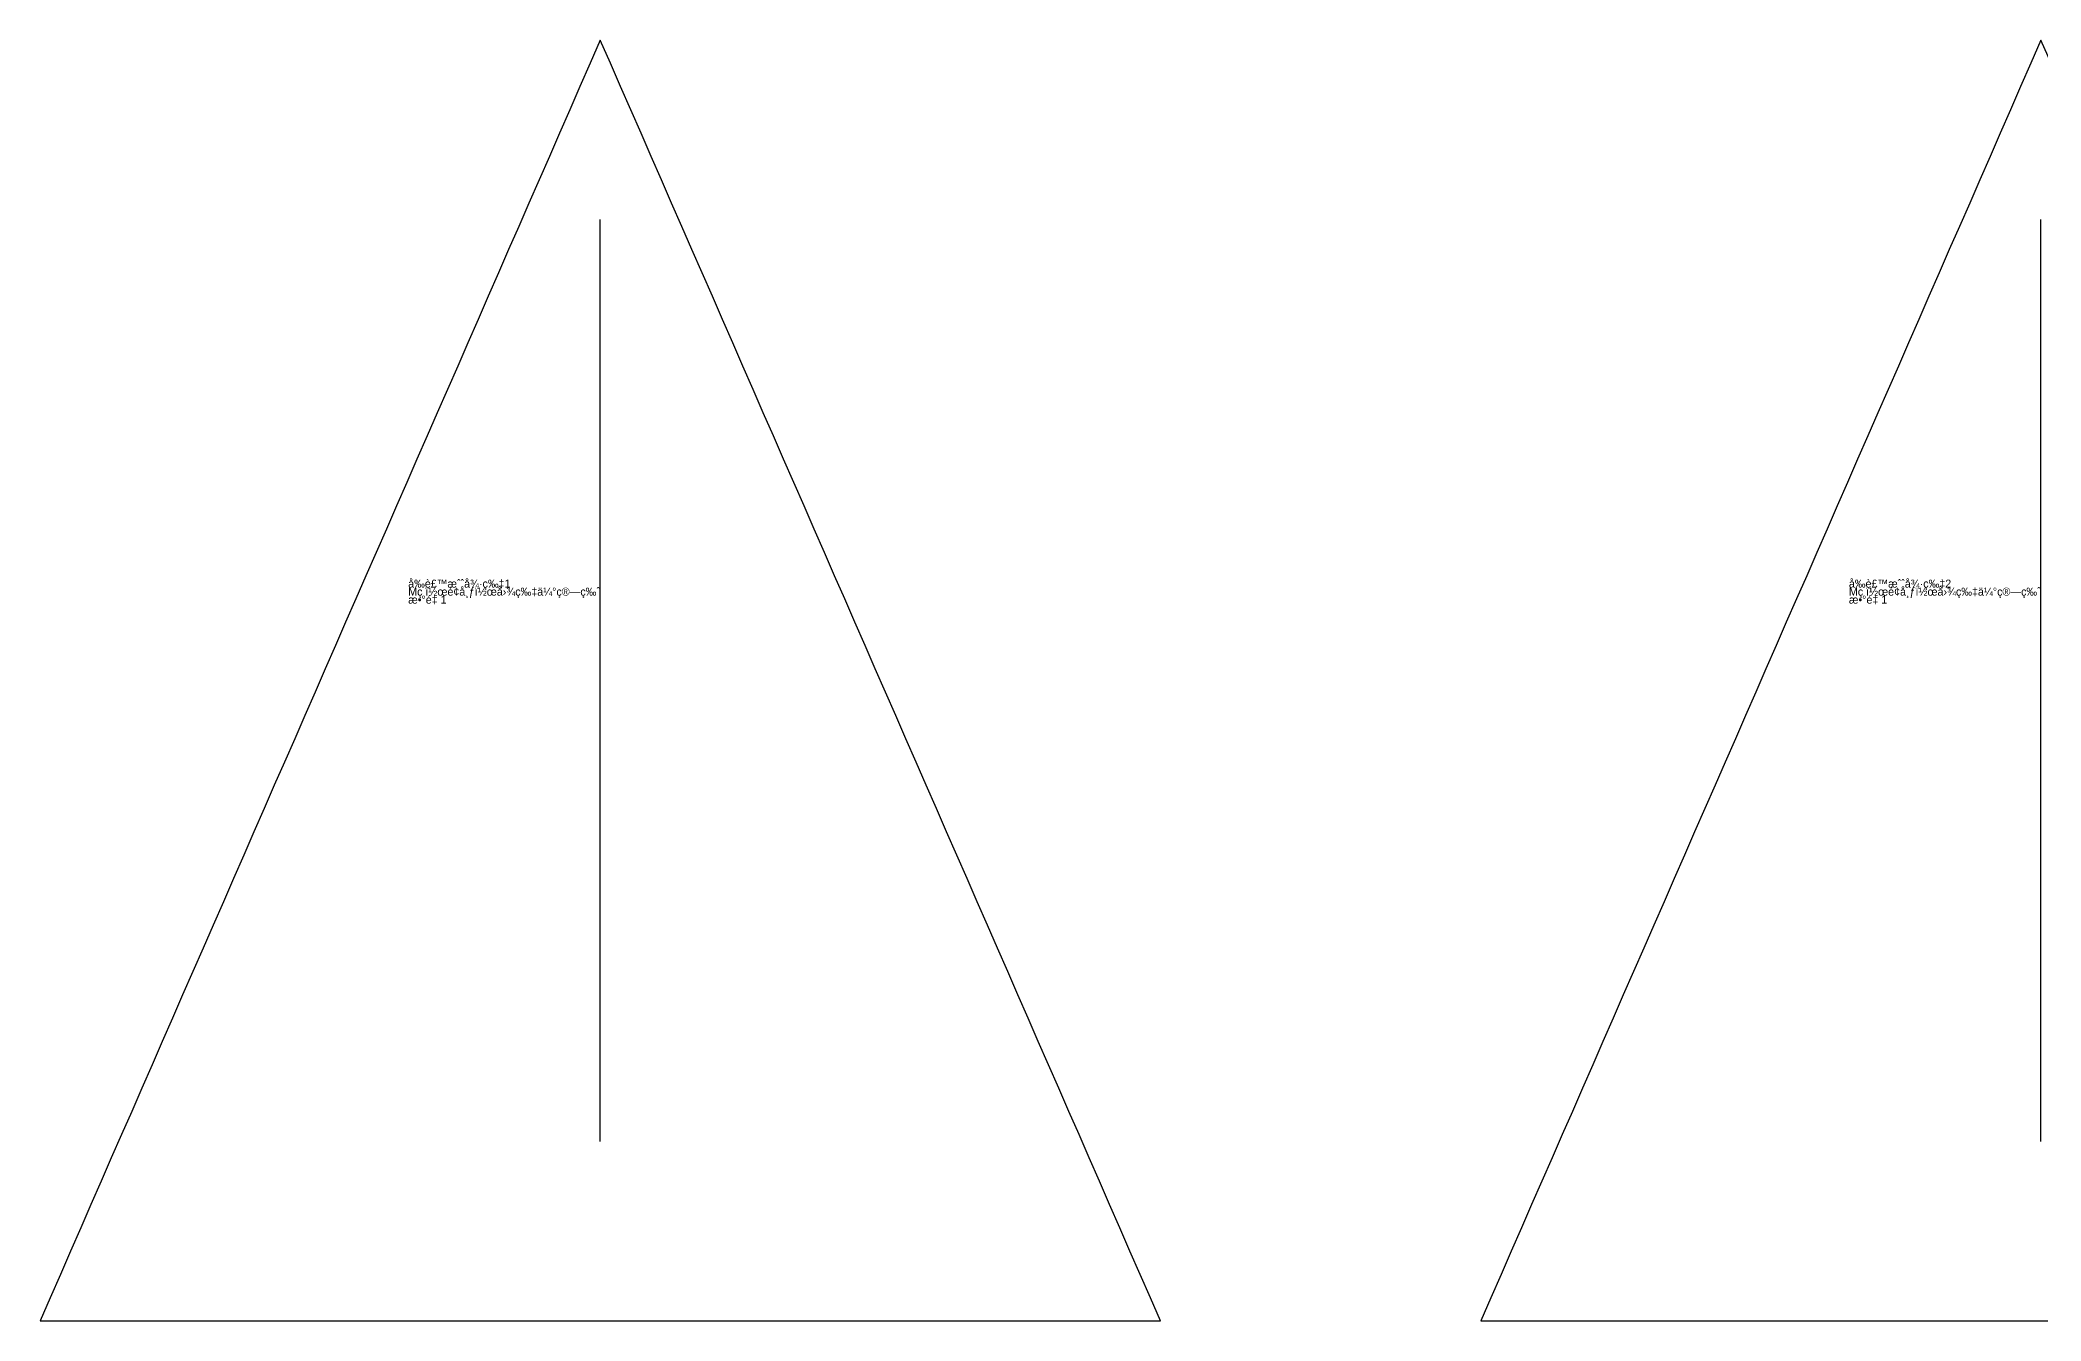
# Model space of a CAD drawing. Header units: millimetres. Extents: x 0 to 2243, y 0 to 2496.
# Drawn here: x 0 to 625, y 1460 to 1860 of the extents above; entities that cross this region are included whole.
import ezdxf

# ---------------------------------------------------------------- set-up
doc = ezdxf.new("R2010")
doc.units = ezdxf.units.MM
for name, color, linetype in [('1', 250, 'CONTINUOUS'), ('7', 250, 'CONTINUOUS'), ('8', 250, 'CONTINUOUS')]:
    doc.layers.add(name, color=color, linetype=linetype)

# ---------------------------------------------------------------- blocks, each defined once
blk = doc.blocks.new('å‰è£™æˆˆå¾·ç‰‡1')
at = {"layer": '1'}
blk.add_lwpolyline([(0.04791666666667081, 1459.70375), (8.002416666666676, 1459.70375), (15.95701666666666, 1459.70375), (23.91151666666668, 1459.70375), (31.86601666666667, 1459.70375), (39.82061666666667, 1459.70375), (47.77511666666667, 1459.70375), (55.72971666666667, 1459.70375), (63.68421666666668, 1459.70375), (71.63881666666667, 1459.70375), (79.59331666666668, 1459.70375), (87.54791666666667, 1459.70375), (95.50241666666666, 1459.70375), (103.4570166666667, 1459.70375), (111.4115166666667, 1459.70375), (119.3660166666667, 1459.70375), (127.3206166666667, 1459.70375), (135.2751166666667, 1459.70375), (143.2297166666667, 1459.70375), (151.1842166666667, 1459.70375), (159.1388166666667, 1459.70375), (167.0933166666667, 1459.70375), (175.0479166666667, 1459.70375), (183.0024166666666, 1459.70375), (190.9570166666667, 1459.70375), (198.9115166666666, 1459.70375), (206.8660166666667, 1459.70375), (214.8206166666667, 1459.70375), (222.7751166666666, 1459.70375), (230.7297166666667, 1459.70375), (238.6842166666667, 1459.70375), (246.6388166666667, 1459.70375), (254.5933166666666, 1459.70375), (262.5479166666667, 1459.70375), (270.5024166666666, 1459.70375), (278.4570166666667, 1459.70375), (286.4115166666667, 1459.70375), (294.3660166666667, 1459.70375), (302.3206166666666, 1459.70375), (310.2751166666666, 1459.70375), (318.2297166666667, 1459.70375), (326.1842166666667, 1459.70375), (334.1388166666666, 1459.70375), (342.0933166666666, 1459.70375), (350.0479166666667, 1459.70375), (346.8660166666667, 1466.97645), (343.6842166666667, 1474.24925), (340.5024166666666, 1481.52195), (337.3206166666666, 1488.79465), (334.1388166666666, 1496.06735), (330.9570166666667, 1503.34015), (327.7751166666666, 1510.61285), (324.5933166666666, 1517.88555), (321.4115166666667, 1525.15825), (318.2297166666667, 1532.43105), (315.0479166666667, 1539.70375), (311.8660166666667, 1546.97645), (308.6842166666667, 1554.24925), (305.5024166666666, 1561.52195), (302.3206166666666, 1568.79465), (299.1388166666667, 1576.06735), (295.9570166666667, 1583.34015), (292.7751166666666, 1590.61285), (289.5933166666667, 1597.88555), (286.4115166666667, 1605.15825), (283.2297166666667, 1612.43105), (280.0479166666667, 1619.70375), (276.8660166666667, 1626.97645), (273.6842166666667, 1634.24925), (270.5024166666666, 1641.52195), (267.3206166666667, 1648.79465), (264.1388166666666, 1656.06735), (260.9570166666667, 1663.34015), (257.7751166666667, 1670.61285), (254.5933166666666, 1677.88555), (251.4115166666667, 1685.15825), (248.2297166666667, 1692.43105), (245.0479166666667, 1699.70375), (241.8660166666667, 1706.97645), (238.6842166666667, 1714.24925), (235.5024166666667, 1721.52195), (232.3206166666667, 1728.79465), (229.1388166666667, 1736.06735), (225.9570166666667, 1743.34015), (222.7751166666666, 1750.61285), (219.5933166666667, 1757.88555), (216.4115166666667, 1765.15825), (213.2297166666667, 1772.43105), (210.0479166666667, 1779.70375), (206.8660166666667, 1786.97645), (203.6842166666667, 1794.24925), (200.5024166666666, 1801.52195), (197.3206166666667, 1808.79465), (194.1388166666667, 1816.06735), (190.9570166666667, 1823.34015), (187.7751166666667, 1830.61285), (184.5933166666667, 1837.88555), (181.4115166666667, 1845.15825), (178.2297166666667, 1852.43105), (175.0479166666667, 1859.70375), (171.8660166666666, 1852.43105), (168.6842166666667, 1845.15825), (165.5024166666667, 1837.88555), (162.3206166666666, 1830.61285), (159.1388166666667, 1823.34015), (155.9570166666667, 1816.06735), (152.7751166666667, 1808.79465), (149.5933166666667, 1801.52195), (146.4115166666666, 1794.24925), (143.2297166666667, 1786.97645), (140.0479166666667, 1779.70375), (136.8660166666666, 1772.43105), (133.6842166666667, 1765.15825), (130.5024166666666, 1757.88555), (127.3206166666667, 1750.61285), (124.1388166666667, 1743.34015), (120.9570166666667, 1736.06735), (117.7751166666667, 1728.79465), (114.5933166666667, 1721.52195), (111.4115166666667, 1714.24925), (108.2297166666667, 1706.97645), (105.0479166666667, 1699.70375), (101.8660166666666, 1692.43105), (98.68421666666667, 1685.15825), (95.50241666666666, 1677.88555), (92.32061666666665, 1670.61285), (89.13881666666668, 1663.34015), (85.95701666666668, 1656.06735), (82.77511666666666, 1648.79465), (79.59331666666668, 1641.52195), (76.41151666666669, 1634.24925), (73.22971666666666, 1626.97645), (70.04791666666668, 1619.70375), (66.86601666666667, 1612.43105), (63.68421666666668, 1605.15825), (60.50241666666666, 1597.88555), (57.32061666666667, 1590.61285), (54.13881666666668, 1583.34015), (50.95701666666667, 1576.06735), (47.77511666666667, 1568.79465), (44.59331666666667, 1561.52195), (41.41151666666669, 1554.24925), (38.22971666666665, 1546.97645), (35.04791666666667, 1539.70375), (31.86601666666667, 1532.43105), (28.68421666666668, 1525.15825), (25.50241666666667, 1517.88555), (22.32061666666667, 1510.61285), (19.13881666666666, 1503.34015), (15.95701666666666, 1496.06735), (12.77511666666667, 1488.79465), (9.593316666666672, 1481.52195), (6.411516666666663, 1474.24925), (3.229716666666671, 1466.97645)], close=True, dxfattribs=at)
at = {"layer": '7'}
blk.add_line((175.0479166666667, 1515.70375), (175.0479166666667, 1803.70375), dxfattribs=at)
at = {"layer": '8'}
blk.add_lwpolyline([(0.04791666666667081, 1459.70375), (8.002416666666676, 1459.70375), (15.95701666666666, 1459.70375), (23.91151666666668, 1459.70375), (31.86601666666667, 1459.70375), (39.82061666666667, 1459.70375), (47.77511666666667, 1459.70375), (55.72971666666667, 1459.70375), (63.68421666666668, 1459.70375), (71.63881666666667, 1459.70375), (79.59331666666668, 1459.70375), (87.54791666666667, 1459.70375), (95.50241666666666, 1459.70375), (103.4570166666667, 1459.70375), (111.4115166666667, 1459.70375), (119.3660166666667, 1459.70375), (127.3206166666667, 1459.70375), (135.2751166666667, 1459.70375), (143.2297166666667, 1459.70375), (151.1842166666667, 1459.70375), (159.1388166666667, 1459.70375), (167.0933166666667, 1459.70375), (175.0479166666667, 1459.70375), (183.0024166666666, 1459.70375), (190.9570166666667, 1459.70375), (198.9115166666666, 1459.70375), (206.8660166666667, 1459.70375), (214.8206166666667, 1459.70375), (222.7751166666666, 1459.70375), (230.7297166666667, 1459.70375), (238.6842166666667, 1459.70375), (246.6388166666667, 1459.70375), (254.5933166666666, 1459.70375), (262.5479166666667, 1459.70375), (270.5024166666666, 1459.70375), (278.4570166666667, 1459.70375), (286.4115166666667, 1459.70375), (294.3660166666667, 1459.70375), (302.3206166666666, 1459.70375), (310.2751166666666, 1459.70375), (318.2297166666667, 1459.70375), (326.1842166666667, 1459.70375), (334.1388166666666, 1459.70375), (342.0933166666666, 1459.70375), (350.0479166666667, 1459.70375), (346.8660166666667, 1466.97645), (343.6842166666667, 1474.24925), (340.5024166666666, 1481.52195), (337.3206166666666, 1488.79465), (334.1388166666666, 1496.06735), (330.9570166666667, 1503.34015), (327.7751166666666, 1510.61285), (324.5933166666666, 1517.88555), (321.4115166666667, 1525.15825), (318.2297166666667, 1532.43105), (315.0479166666667, 1539.70375), (311.8660166666667, 1546.97645), (308.6842166666667, 1554.24925), (305.5024166666666, 1561.52195), (302.3206166666666, 1568.79465), (299.1388166666667, 1576.06735), (295.9570166666667, 1583.34015), (292.7751166666666, 1590.61285), (289.5933166666667, 1597.88555), (286.4115166666667, 1605.15825), (283.2297166666667, 1612.43105), (280.0479166666667, 1619.70375), (276.8660166666667, 1626.97645), (273.6842166666667, 1634.24925), (270.5024166666666, 1641.52195), (267.3206166666667, 1648.79465), (264.1388166666666, 1656.06735), (260.9570166666667, 1663.34015), (257.7751166666667, 1670.61285), (254.5933166666666, 1677.88555), (251.4115166666667, 1685.15825), (248.2297166666667, 1692.43105), (245.0479166666667, 1699.70375), (241.8660166666667, 1706.97645), (238.6842166666667, 1714.24925), (235.5024166666667, 1721.52195), (232.3206166666667, 1728.79465), (229.1388166666667, 1736.06735), (225.9570166666667, 1743.34015), (222.7751166666666, 1750.61285), (219.5933166666667, 1757.88555), (216.4115166666667, 1765.15825), (213.2297166666667, 1772.43105), (210.0479166666667, 1779.70375), (206.8660166666667, 1786.97645), (203.6842166666667, 1794.24925), (200.5024166666666, 1801.52195), (197.3206166666667, 1808.79465), (194.1388166666667, 1816.06735), (190.9570166666667, 1823.34015), (187.7751166666667, 1830.61285), (184.5933166666667, 1837.88555), (181.4115166666667, 1845.15825), (178.2297166666667, 1852.43105), (175.0479166666667, 1859.70375), (171.8660166666666, 1852.43105), (168.6842166666667, 1845.15825), (165.5024166666667, 1837.88555), (162.3206166666666, 1830.61285), (159.1388166666667, 1823.34015), (155.9570166666667, 1816.06735), (152.7751166666667, 1808.79465), (149.5933166666667, 1801.52195), (146.4115166666666, 1794.24925), (143.2297166666667, 1786.97645), (140.0479166666667, 1779.70375), (136.8660166666666, 1772.43105), (133.6842166666667, 1765.15825), (130.5024166666666, 1757.88555), (127.3206166666667, 1750.61285), (124.1388166666667, 1743.34015), (120.9570166666667, 1736.06735), (117.7751166666667, 1728.79465), (114.5933166666667, 1721.52195), (111.4115166666667, 1714.24925), (108.2297166666667, 1706.97645), (105.0479166666667, 1699.70375), (101.8660166666666, 1692.43105), (98.68421666666667, 1685.15825), (95.50241666666666, 1677.88555), (92.32061666666665, 1670.61285), (89.13881666666668, 1663.34015), (85.95701666666668, 1656.06735), (82.77511666666666, 1648.79465), (79.59331666666668, 1641.52195), (76.41151666666669, 1634.24925), (73.22971666666666, 1626.97645), (70.04791666666668, 1619.70375), (66.86601666666667, 1612.43105), (63.68421666666668, 1605.15825), (60.50241666666666, 1597.88555), (57.32061666666667, 1590.61285), (54.13881666666668, 1583.34015), (50.95701666666667, 1576.06735), (47.77511666666667, 1568.79465), (44.59331666666667, 1561.52195), (41.41151666666669, 1554.24925), (38.22971666666665, 1546.97645), (35.04791666666667, 1539.70375), (31.86601666666667, 1532.43105), (28.68421666666668, 1525.15825), (25.50241666666667, 1517.88555), (22.32061666666667, 1510.61285), (19.13881666666666, 1503.34015), (15.95701666666666, 1496.06735), (12.77511666666667, 1488.79465), (9.593316666666672, 1481.52195), (6.411516666666663, 1474.24925), (3.229716666666671, 1466.97645)], close=True, dxfattribs=at)
at = {"layer": '1'}
for s, p in [('å‰è£™æˆˆå¾·ç‰‡1', (115.0479166666667, 1688.70375)), ('Mç\xa0ï½œé¢å¸ƒï½œå›¾ç‰‡ä¼°ç®—ç‰ˆ', (115.0479166666667, 1686.20375)), ('æ•°é‡ 1', (115.0479166666667, 1683.70375))]:
    blk.add_text(s, height=2.5, dxfattribs=at).set_placement(p)
blk = doc.blocks.new('å‰è£™æˆˆå¾·ç‰‡2')
at = {"layer": '1'}
blk.add_lwpolyline([(450.0479166666667, 1459.70375), (458.0024166666666, 1459.70375), (465.9570166666666, 1459.70375), (473.9115166666666, 1459.70375), (481.8660166666666, 1459.70375), (489.8206166666666, 1459.70375), (497.7751166666667, 1459.70375), (505.7297166666666, 1459.70375), (513.6842166666667, 1459.70375), (521.6388166666667, 1459.70375), (529.5933166666666, 1459.70375), (537.5479166666667, 1459.70375), (545.5024166666667, 1459.70375), (553.4570166666666, 1459.70375), (561.4115166666667, 1459.70375), (569.3660166666665, 1459.70375), (577.3206166666666, 1459.70375), (585.2751166666667, 1459.70375), (593.2297166666666, 1459.70375), (601.1842166666667, 1459.70375), (609.1388166666667, 1459.70375), (617.0933166666666, 1459.70375), (625.0479166666667, 1459.70375), (633.0024166666668, 1459.70375), (640.9570166666666, 1459.70375), (648.9115166666666, 1459.70375), (656.8660166666666, 1459.70375), (664.8206166666666, 1459.70375), (672.7751166666668, 1459.70375), (680.7297166666666, 1459.70375), (688.6842166666668, 1459.70375), (696.6388166666668, 1459.70375), (704.5933166666666, 1459.70375), (712.5479166666668, 1459.70375), (720.5024166666667, 1459.70375), (728.4570166666666, 1459.70375), (736.4115166666668, 1459.70375), (744.3660166666667, 1459.70375), (752.3206166666668, 1459.70375), (760.2751166666668, 1459.70375), (768.2297166666666, 1459.70375), (776.1842166666668, 1459.70375), (784.1388166666667, 1459.70375), (792.0933166666665, 1459.70375), (800.0479166666668, 1459.70375), (796.8660166666665, 1466.97645), (793.6842166666667, 1474.24925), (790.5024166666667, 1481.52195), (787.3206166666665, 1488.79465), (784.1388166666667, 1496.06735), (780.9570166666665, 1503.34015), (777.7751166666667, 1510.61285), (774.5933166666665, 1517.88555), (771.4115166666668, 1525.15825), (768.2297166666666, 1532.43105), (765.0479166666668, 1539.70375), (761.8660166666667, 1546.97645), (758.6842166666668, 1554.24925), (755.5024166666667, 1561.52195), (752.3206166666668, 1568.79465), (749.1388166666668, 1576.06735), (745.9570166666666, 1583.34015), (742.7751166666667, 1590.61285), (739.5933166666667, 1597.88555), (736.4115166666668, 1605.15825), (733.2297166666666, 1612.43105), (730.0479166666668, 1619.70375), (726.8660166666666, 1626.97645), (723.6842166666668, 1634.24925), (720.5024166666667, 1641.52195), (717.3206166666668, 1648.79465), (714.1388166666668, 1656.06735), (710.9570166666666, 1663.34015), (707.7751166666668, 1670.61285), (704.5933166666666, 1677.88555), (701.4115166666668, 1685.15825), (698.2297166666666, 1692.43105), (695.0479166666667, 1699.70375), (691.8660166666666, 1706.97645), (688.6842166666668, 1714.24925), (685.5024166666668, 1721.52195), (682.3206166666666, 1728.79465), (679.1388166666668, 1736.06735), (675.9570166666666, 1743.34015), (672.7751166666668, 1750.61285), (669.5933166666666, 1757.88555), (666.4115166666668, 1765.15825), (663.2297166666666, 1772.43105), (660.0479166666667, 1779.70375), (656.8660166666666, 1786.97645), (653.6842166666667, 1794.24925), (650.5024166666668, 1801.52195), (647.3206166666666, 1808.79465), (644.1388166666668, 1816.06735), (640.9570166666666, 1823.34015), (637.7751166666668, 1830.61285), (634.5933166666666, 1837.88555), (631.4115166666667, 1845.15825), (628.2297166666666, 1852.43105), (625.0479166666667, 1859.70375), (621.8660166666666, 1852.43105), (618.6842166666667, 1845.15825), (615.5024166666668, 1837.88555), (612.3206166666666, 1830.61285), (609.1388166666667, 1823.34015), (605.9570166666666, 1816.06735), (602.7751166666668, 1808.79465), (599.5933166666666, 1801.52195), (596.4115166666667, 1794.24925), (593.2297166666666, 1786.97645), (590.0479166666667, 1779.70375), (586.8660166666666, 1772.43105), (583.6842166666667, 1765.15825), (580.5024166666667, 1757.88555), (577.3206166666666, 1750.61285), (574.1388166666667, 1743.34015), (570.9570166666666, 1736.06735), (567.7751166666667, 1728.79465), (564.5933166666666, 1721.52195), (561.4115166666667, 1714.24925), (558.2297166666666, 1706.97645), (555.0479166666667, 1699.70375), (551.8660166666666, 1692.43105), (548.6842166666667, 1685.15825), (545.5024166666667, 1677.88555), (542.3206166666666, 1670.61285), (539.1388166666667, 1663.34015), (535.9570166666666, 1656.06735), (532.7751166666667, 1648.79465), (529.5933166666666, 1641.52195), (526.4115166666667, 1634.24925), (523.2297166666666, 1626.97645), (520.0479166666667, 1619.70375), (516.8660166666666, 1612.43105), (513.6842166666667, 1605.15825), (510.5024166666667, 1597.88555), (507.3206166666666, 1590.61285), (504.1388166666667, 1583.34015), (500.9570166666666, 1576.06735), (497.7751166666667, 1568.79465), (494.5933166666666, 1561.52195), (491.4115166666667, 1554.24925), (488.2297166666666, 1546.97645), (485.0479166666667, 1539.70375), (481.8660166666666, 1532.43105), (478.6842166666666, 1525.15825), (475.5024166666667, 1517.88555), (472.3206166666666, 1510.61285), (469.1388166666666, 1503.34015), (465.9570166666666, 1496.06735), (462.7751166666666, 1488.79465), (459.5933166666666, 1481.52195), (456.4115166666666, 1474.24925), (453.2297166666667, 1466.97645)], close=True, dxfattribs=at)
at = {"layer": '7'}
blk.add_line((625.0479166666667, 1515.70375), (625.0479166666667, 1803.70375), dxfattribs=at)
at = {"layer": '8'}
blk.add_lwpolyline([(450.0479166666667, 1459.70375), (458.0024166666666, 1459.70375), (465.9570166666666, 1459.70375), (473.9115166666666, 1459.70375), (481.8660166666666, 1459.70375), (489.8206166666666, 1459.70375), (497.7751166666667, 1459.70375), (505.7297166666666, 1459.70375), (513.6842166666667, 1459.70375), (521.6388166666667, 1459.70375), (529.5933166666666, 1459.70375), (537.5479166666667, 1459.70375), (545.5024166666667, 1459.70375), (553.4570166666666, 1459.70375), (561.4115166666667, 1459.70375), (569.3660166666665, 1459.70375), (577.3206166666666, 1459.70375), (585.2751166666667, 1459.70375), (593.2297166666666, 1459.70375), (601.1842166666667, 1459.70375), (609.1388166666667, 1459.70375), (617.0933166666666, 1459.70375), (625.0479166666667, 1459.70375), (633.0024166666668, 1459.70375), (640.9570166666666, 1459.70375), (648.9115166666666, 1459.70375), (656.8660166666666, 1459.70375), (664.8206166666666, 1459.70375), (672.7751166666668, 1459.70375), (680.7297166666666, 1459.70375), (688.6842166666668, 1459.70375), (696.6388166666668, 1459.70375), (704.5933166666666, 1459.70375), (712.5479166666668, 1459.70375), (720.5024166666667, 1459.70375), (728.4570166666666, 1459.70375), (736.4115166666668, 1459.70375), (744.3660166666667, 1459.70375), (752.3206166666668, 1459.70375), (760.2751166666668, 1459.70375), (768.2297166666666, 1459.70375), (776.1842166666668, 1459.70375), (784.1388166666667, 1459.70375), (792.0933166666665, 1459.70375), (800.0479166666668, 1459.70375), (796.8660166666665, 1466.97645), (793.6842166666667, 1474.24925), (790.5024166666667, 1481.52195), (787.3206166666665, 1488.79465), (784.1388166666667, 1496.06735), (780.9570166666665, 1503.34015), (777.7751166666667, 1510.61285), (774.5933166666665, 1517.88555), (771.4115166666668, 1525.15825), (768.2297166666666, 1532.43105), (765.0479166666668, 1539.70375), (761.8660166666667, 1546.97645), (758.6842166666668, 1554.24925), (755.5024166666667, 1561.52195), (752.3206166666668, 1568.79465), (749.1388166666668, 1576.06735), (745.9570166666666, 1583.34015), (742.7751166666667, 1590.61285), (739.5933166666667, 1597.88555), (736.4115166666668, 1605.15825), (733.2297166666666, 1612.43105), (730.0479166666668, 1619.70375), (726.8660166666666, 1626.97645), (723.6842166666668, 1634.24925), (720.5024166666667, 1641.52195), (717.3206166666668, 1648.79465), (714.1388166666668, 1656.06735), (710.9570166666666, 1663.34015), (707.7751166666668, 1670.61285), (704.5933166666666, 1677.88555), (701.4115166666668, 1685.15825), (698.2297166666666, 1692.43105), (695.0479166666667, 1699.70375), (691.8660166666666, 1706.97645), (688.6842166666668, 1714.24925), (685.5024166666668, 1721.52195), (682.3206166666666, 1728.79465), (679.1388166666668, 1736.06735), (675.9570166666666, 1743.34015), (672.7751166666668, 1750.61285), (669.5933166666666, 1757.88555), (666.4115166666668, 1765.15825), (663.2297166666666, 1772.43105), (660.0479166666667, 1779.70375), (656.8660166666666, 1786.97645), (653.6842166666667, 1794.24925), (650.5024166666668, 1801.52195), (647.3206166666666, 1808.79465), (644.1388166666668, 1816.06735), (640.9570166666666, 1823.34015), (637.7751166666668, 1830.61285), (634.5933166666666, 1837.88555), (631.4115166666667, 1845.15825), (628.2297166666666, 1852.43105), (625.0479166666667, 1859.70375), (621.8660166666666, 1852.43105), (618.6842166666667, 1845.15825), (615.5024166666668, 1837.88555), (612.3206166666666, 1830.61285), (609.1388166666667, 1823.34015), (605.9570166666666, 1816.06735), (602.7751166666668, 1808.79465), (599.5933166666666, 1801.52195), (596.4115166666667, 1794.24925), (593.2297166666666, 1786.97645), (590.0479166666667, 1779.70375), (586.8660166666666, 1772.43105), (583.6842166666667, 1765.15825), (580.5024166666667, 1757.88555), (577.3206166666666, 1750.61285), (574.1388166666667, 1743.34015), (570.9570166666666, 1736.06735), (567.7751166666667, 1728.79465), (564.5933166666666, 1721.52195), (561.4115166666667, 1714.24925), (558.2297166666666, 1706.97645), (555.0479166666667, 1699.70375), (551.8660166666666, 1692.43105), (548.6842166666667, 1685.15825), (545.5024166666667, 1677.88555), (542.3206166666666, 1670.61285), (539.1388166666667, 1663.34015), (535.9570166666666, 1656.06735), (532.7751166666667, 1648.79465), (529.5933166666666, 1641.52195), (526.4115166666667, 1634.24925), (523.2297166666666, 1626.97645), (520.0479166666667, 1619.70375), (516.8660166666666, 1612.43105), (513.6842166666667, 1605.15825), (510.5024166666667, 1597.88555), (507.3206166666666, 1590.61285), (504.1388166666667, 1583.34015), (500.9570166666666, 1576.06735), (497.7751166666667, 1568.79465), (494.5933166666666, 1561.52195), (491.4115166666667, 1554.24925), (488.2297166666666, 1546.97645), (485.0479166666667, 1539.70375), (481.8660166666666, 1532.43105), (478.6842166666666, 1525.15825), (475.5024166666667, 1517.88555), (472.3206166666666, 1510.61285), (469.1388166666666, 1503.34015), (465.9570166666666, 1496.06735), (462.7751166666666, 1488.79465), (459.5933166666666, 1481.52195), (456.4115166666666, 1474.24925), (453.2297166666667, 1466.97645)], close=True, dxfattribs=at)
at = {"layer": '1'}
for s, p in [('å‰è£™æˆˆå¾·ç‰‡2', (565.0479166666668, 1688.70375)), ('Mç\xa0ï½œé¢å¸ƒï½œå›¾ç‰‡ä¼°ç®—ç‰ˆ', (565.0479166666668, 1686.20375)), ('æ•°é‡ 1', (565.0479166666668, 1683.70375))]:
    blk.add_text(s, height=2.5, dxfattribs=at).set_placement(p)

msp = doc.modelspace()

# ---------------------------------------------------------------- block references
at = {"layer": '1'}
for name in ['å‰è£™æˆˆå¾·ç‰‡1', 'å‰è£™æˆˆå¾·ç‰‡2']:
    msp.add_blockref(name, (0, 0), dxfattribs=at)

doc.saveas('drawing.dxf')
